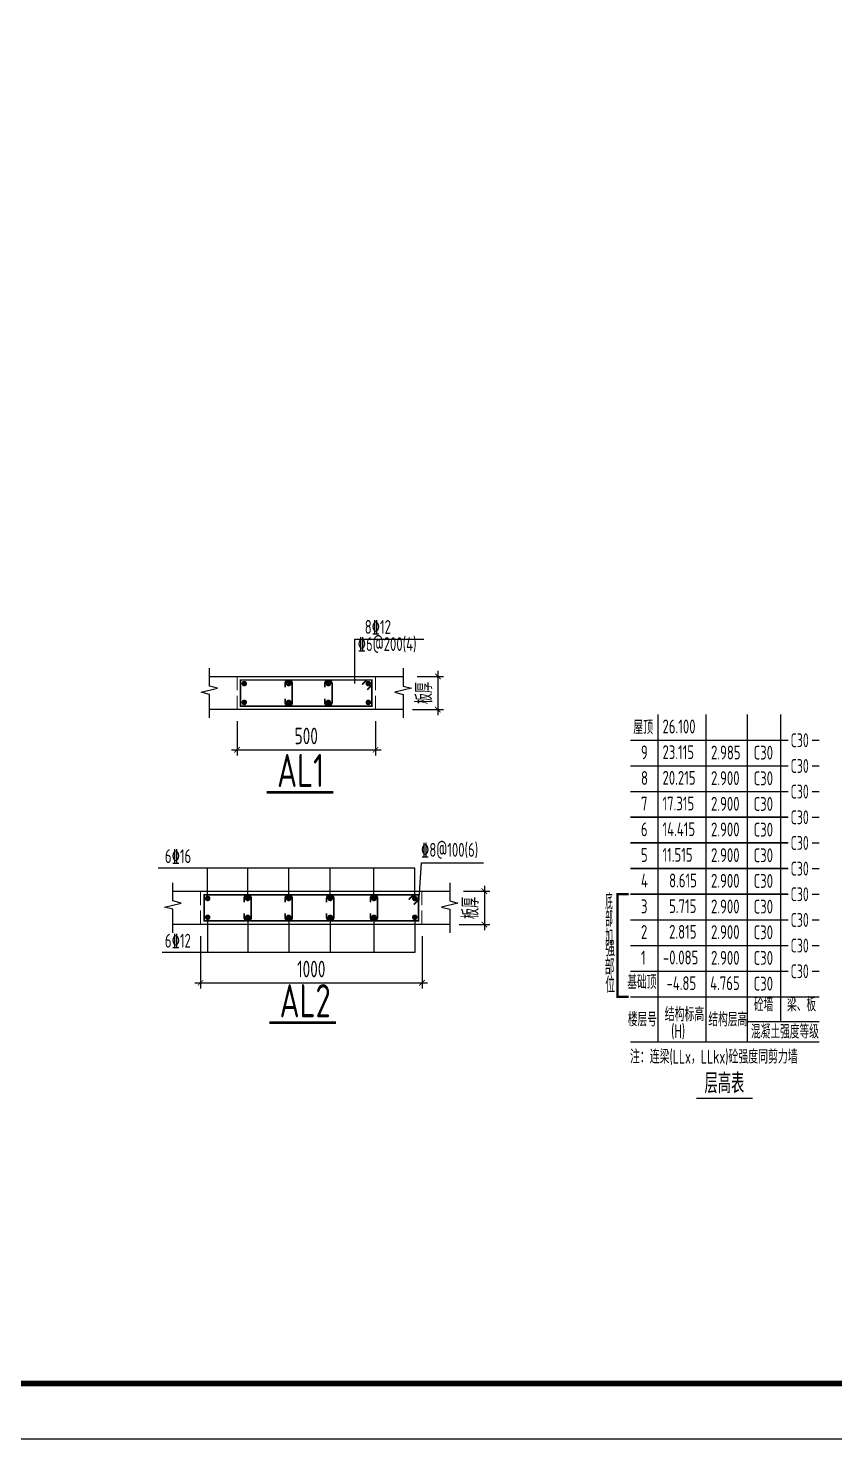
# Model space of a CAD drawing. Extents: x -812054 to 22247, y -644080 to 1003627.
# Drawn here: x -327267 to -312704, y -393993 to -368518 of the extents above; entities that cross this region are included whole.
import ezdxf
from ezdxf.enums import TextEntityAlignment as Align

# ---------------------------------------------------------------- set-up
doc = ezdxf.new("R2010")
doc.units = 0
doc.header["$LTSCALE"] = 1000
doc.linetypes.add('DASH', pattern=[0.35, 0.25, -0.1])
doc.layers.get('0').update_dxf_attribs({"linetype": 'CONTINUOUS'})
doc.layers.get('DEFPOINTS').update_dxf_attribs({"linetype": 'CONTINUOUS'})
for name, color, linetype in [('-TK', 7, 'CONTINUOUS'), ('AXIS', 3, 'CONTINUOUS'), ('BEAM_DE', 7, 'CONTINUOUS'), ('NUM', 7, 'CONTINUOUS'), ('REIN', 6, 'CONTINUOUS'), ('S-0-TEXT', 7, 'CONTINUOUS'), ('S-B表格', 2, 'CONTINUOUS'), ('TEXT', 2, 'CONTINUOUS'), ('THIN', 7, 'CONTINUOUS'), ('大样详图_文字', 60, 'CONTINUOUS')]:
    doc.layers.add(name, color=color, linetype=linetype)
for name, color, linetype, lineweight in [('7549', 9, 'CONTINUOUS', 18), ('S-REIN', 12, 'CONTINUOUS', 50), ('S-Thin-D', 7, 'DASH', 18)]:
    doc.layers.add(name, color=color, linetype=linetype, lineweight=lineweight)
doc.styles.add('TSSD_DIMENSION', font='Tssdeng.shx', dxfattribs={"width": 0.7, "bigfont": 'tssdchn.shx'})
doc.styles.add('TSSD_Norm', font='Tssdeng.shx', dxfattribs={"bigfont": 'tssdchn.shx'})
doc.styles.add('TSSD_REIN', font='tssdeng.shx', dxfattribs={"width": 0.7, "height": 300, "bigfont": 'tssdchn.shx'})
doc.dimstyles.new('TSSD_25_100', dxfattribs={"dimtxt": 300, "dimasz": 100, "dimexe": 100, "dimexo": 250, "dimgap": 100, "dimtad": 1, "dimdec": 0, "dimlfac": 0.25, "dimzin": 0, "dimdsep": 46, "dimtxsty": 'TSSD_DIMENSION', "dimblk": 'ARCHTICK', "dimcen": 0, "dimdle": 100, "dimclrt": 7, "dimadec": 0, "dimazin": 0, "dimtfac": 1, "dimtdec": 0, "dimtix": 1, "dimtmove": 2, "dimatfit": 3, "dimldrblk": 'ARCHTICK', "dimfxl": 1, "dimtolj": 1, "dimtzin": 0, "dimarcsym": 0})

# ---------------------------------------------------------------- blocks, each defined once
blk = doc.blocks.new('B20200424131938')
at = {"layer": '7549', "const_width": 40}
blk.add_lwpolyline([(417, 3688), (217, 3688), (217, 1834), (417, 1834)], dxfattribs=at)
at = {"layer": 'S-0-TEXT'}
blk.add_lwpolyline([(1641, 0, 27, 27, 0), (2658, 0, 0, 0, 0)], format="xyseb", dxfattribs=at)
at = {"layer": 'S-B表格'}
for p, q in [((952, 1021), (952, 6932)), ((1817, 1021), (1817, 6932)), ((2567, 1021), (2567, 6932)), ((3167, 1385), (3167, 6932)), ((452, 6469), (3167, 6469)), ((452, 6469), (3167, 6469)), ((3167, 6469), (3298, 6469)), ((3167, 6469), (3298, 6469)), ((3167, 6469), (3298, 6469)), ((3731, 6469), (3862, 6469)), ((3731, 6469), (3862, 6469)), ((3731, 6469), (3862, 6469)), ((452, 6005), (3167, 6005)), ((452, 6005), (3167, 6005)), ((3167, 6005), (3298, 6005)), ((3167, 6005), (3298, 6005)), ((3167, 6005), (3298, 6005)), ((3731, 6005), (3862, 6005)), ((3731, 6005), (3862, 6005)), ((3731, 6005), (3862, 6005)), ((452, 5542), (3167, 5542)), ((452, 5542), (3167, 5542)), ((3167, 5542), (3298, 5542)), ((3167, 5542), (3298, 5542)), ((3167, 5542), (3298, 5542)), ((3731, 5542), (3862, 5542)), ((3731, 5542), (3862, 5542)), ((3731, 5542), (3862, 5542)), ((452, 5078), (3167, 5078)), ((452, 5078), (3167, 5078)), ((3167, 5078), (3298, 5078)), ((3167, 5078), (3298, 5078)), ((3167, 5078), (3298, 5078)), ((3731, 5078), (3862, 5078)), ((3731, 5078), (3862, 5078)), ((3731, 5078), (3862, 5078)), ((452, 4615), (3167, 4615)), ((3167, 4615), (3298, 4615)), ((3731, 4615), (3862, 4615)), ((452, 4151), (3167, 4151)), ((3167, 4151), (3298, 4151)), ((3731, 4151), (3862, 4151)), ((452, 3688), (3167, 3688)), ((3167, 3688), (3298, 3688)), ((3731, 3688), (3862, 3688)), ((452, 3224), (3167, 3224)), ((3167, 3224), (3298, 3224)), ((3731, 3224), (3862, 3224)), ((452, 2761), (3167, 2761)), ((3167, 2761), (3298, 2761)), ((3731, 2761), (3862, 2761)), ((452, 2297), (3167, 2297)), ((3167, 2297), (3298, 2297)), ((3731, 2297), (3862, 2297)), ((452, 1834), (3167, 1834)), ((452, 1834), (3862, 1834)), ((452, 1834), (2854, 1834)), ((452, 1834), (2854, 1834)), ((2567, 1385), (3862, 1385)), ((452, 1021), (3862, 1021))]:
    blk.add_line(p, q, dxfattribs=at)
at = {"style": 'TSSD_REIN'}
for s, width, p, p2 in [('底', 0.535575, (-3, 3408), (134, 3408)), ('部', 0.530918, (-3, 3100), (134, 3100)), ('加', 0.526341, (-3, 2774), (134, 2774))]:
    blk.add_text(s, height=285, dxfattribs=dict(at, width=width)).set_placement(p, p2, align=Align.FIT)
for s, height, width, p in [('强', 285, 0.535575, (-3, 2477)), ('部', 285, 0.535575, (-13, 2146)), ('位', 285, 0.535575, (-3, 1820)), ('砼墙', 250, 0.7, (2681, 1495)), ('梁、板', 250, 0.7, (3279, 1495))]:
    blk.add_text(s, height=height, dxfattribs=dict(at, width=width)).set_placement(p, align=Align.BOTTOM_LEFT)
for s, width, p in [('楼层号', 0.7, (405, 1299)), ('结构标高', 0.65, (1070, 1392)), ('结构层高', 0.7, (1860, 1299)), ('(H)', 0.65, (1188, 1086)), ('混凝土强度等级', 0.7, (2629, 1080))]:
    blk.add_text(s, height=250, dxfattribs=dict(at, width=width)).set_placement(p)
at = {"layer": 'S-0-TEXT', "style": 'TSSD_REIN', "width": 0.7}
blk.add_text('层高表', height=360, dxfattribs=at).set_placement((1790, 90))
at = {"layer": 'S-B表格', "style": 'TSSD_REIN'}
for s, width, p in [('屋顶', 0.65, (503, 6575)), ('26.100', 0.7, (1031, 6590)), ('9', 0.7, (642, 6123)), ('23.115', 0.7, (1031, 6126)), ('2.985', 0.7, (1907, 6121)), ('C30', 0.65, (3345, 6341)), ('C30', 0.7, (2675, 6118)), ('C30', 0.65, (3345, 5877)), ('8', 0.7, (642, 5660)), ('20.215', 0.7, (1031, 5663)), ('2.900', 0.7, (1907, 5658)), ('C30', 0.7, (2675, 5654)), ('C30', 0.65, (3345, 5414)), ('7', 0.7, (642, 5196)), ('17.315', 0.7, (1031, 5199)), ('2.900', 0.7, (1907, 5194)), ('C30', 0.7, (2675, 5191)), ('C30', 0.65, (3345, 4950)), ('6', 0.7, (642, 4733)), ('14.415', 0.7, (1031, 4736)), ('2.900', 0.7, (1907, 4731)), ('C30', 0.7, (2675, 4727)), ('C30', 0.65, (3345, 4487)), ('5', 0.7, (642, 4269)), ('11.515', 0.7, (1031, 4272)), ('2.900', 0.7, (1907, 4267)), ('C30', 0.7, (2675, 4264)), ('C30', 0.65, (3345, 4023)), ('4', 0.7, (642, 3806)), ('8.615', 0.7, (1150, 3809)), ('2.900', 0.7, (1907, 3804)), ('C30', 0.7, (2675, 3800)), ('3', 0.7, (642, 3342)), ('5.715', 0.7, (1150, 3345)), ('2.900', 0.7, (1907, 3340)), ('C30', 0.7, (2675, 3337)), ('C30', 0.65, (3345, 3560)), ('C30', 0.65, (3345, 3096)), ('2', 0.7, (642, 2879)), ('2.815', 0.7, (1150, 2882)), ('2.900', 0.7, (1907, 2877)), ('C30', 0.7, (2675, 2873)), ('C30', 0.65, (3345, 2633)), ('1', 0.7, (642, 2415)), ('-0.085', 0.7, (1038, 2418)), ('2.900', 0.7, (1907, 2413)), ('C30', 0.7, (2675, 2410)), ('C30', 0.65, (3345, 2169)), ('基础顶', 0.7, (395, 1974)), ('-4.85', 0.7, (1103, 1955)), ('4.765', 0.7, (1891, 1955)), ('C30', 0.7, (2675, 1946))]:
    blk.add_text(s, height=250, dxfattribs=dict(at, width=width)).set_placement(p)
at = {"layer": 'TEXT', "style": 'TSSD_REIN', "width": 0.65}
blk.add_text('注：连梁(LLx，LLkx)砼强度同剪力墙', height=250, dxfattribs=at).set_placement((443, 627))
blk = doc.blocks.new('_ArchTick')
at = {"color": 0, "linetype": 'ByBlock', "const_width": 0.15}
blk.add_lwpolyline([(-0.5, -0.5), (0.5, 0.5)], dxfattribs=at)
blk = doc.blocks.new('*D1282')
at = {"layer": 'AXIS', "color": 0, "lineweight": -2, "transparency": 16777216}
for p, q in [((-320247, -380224), (-319771, -380224)), ((-319871, -380124), (-319871, -380924)), ((-320328, -380824), (-319771, -380824))]:
    blk.add_line(p, q, dxfattribs=at)
at = {"layer": 'DEFPOINTS', "color": 0, "transparency": 16777216}
for p in [(-320497, -380224), (-320578, -380824), (-319871, -380824)]:
    blk.add_point(p, dxfattribs=at)
at = {"layer": 'AXIS', "color": 0, "lineweight": -2, "transparency": 16777216, "xscale": 100, "yscale": 100, "zscale": 100}
for p, rotation in [((-319871, -380224), 90), ((-319871, -380824), 270)]:
    blk.add_blockref('_ArchTick', p, dxfattribs=dict(at, rotation=rotation))
at = {"layer": 'AXIS', "color": 7, "transparency": 16777216, "insert": (-320121, -380524), "char_height": 300, "attachment_point": 5, "rotation": 90, "style": 'TSSD_DIMENSION'}
blk.add_mtext('\\A1;板厚', dxfattribs=at)
blk = doc.blocks.new('*D1283')
at = {"layer": 'AXIS', "color": 0, "lineweight": -2, "transparency": 16777216}
for p, q in [((-323497, -381035), (-323497, -381650)), ((-320997, -381035), (-320997, -381650)), ((-323597, -381550), (-320897, -381550))]:
    blk.add_line(p, q, dxfattribs=at)
at = {"layer": 'DEFPOINTS', "color": 0, "transparency": 16777216}
for p in [(-323497, -380785), (-320997, -380785), (-320997, -381550)]:
    blk.add_point(p, dxfattribs=at)
at = {"layer": 'AXIS', "color": 0, "lineweight": -2, "transparency": 16777216, "xscale": 100, "yscale": 100, "zscale": 100, "rotation": 180}
blk.add_blockref('_ArchTick', (-323497, -381550), dxfattribs=at)
at = {"layer": 'AXIS', "color": 0, "lineweight": -2, "transparency": 16777216, "xscale": 100, "yscale": 100, "zscale": 100}
blk.add_blockref('_ArchTick', (-320997, -381550), dxfattribs=at)
at = {"layer": 'AXIS', "color": 7, "transparency": 16777216, "insert": (-322247, -381300), "char_height": 300, "attachment_point": 5, "style": 'TSSD_DIMENSION'}
blk.add_mtext('\\A1;500', dxfattribs=at)
blk = doc.blocks.new('*D1284')
at = {"layer": 'AXIS', "color": 0, "lineweight": -2, "transparency": 16777216}
for p, q in [((-319407, -384105), (-318931, -384105)), ((-319031, -384005), (-319031, -384805)), ((-319489, -384705), (-318931, -384705))]:
    blk.add_line(p, q, dxfattribs=at)
at = {"layer": 'DEFPOINTS', "color": 0, "transparency": 16777216}
for p in [(-319657, -384105), (-319739, -384705), (-319031, -384705)]:
    blk.add_point(p, dxfattribs=at)
at = {"layer": 'AXIS', "color": 0, "lineweight": -2, "transparency": 16777216, "xscale": 100, "yscale": 100, "zscale": 100}
for p, rotation in [((-319031, -384105), 90), ((-319031, -384705), 270)]:
    blk.add_blockref('_ArchTick', p, dxfattribs=dict(at, rotation=rotation))
at = {"layer": 'AXIS', "color": 7, "transparency": 16777216, "insert": (-319281, -384405), "char_height": 300, "attachment_point": 5, "rotation": 90, "style": 'TSSD_DIMENSION'}
blk.add_mtext('\\A1;板厚', dxfattribs=at)
blk = doc.blocks.new('*D1285')
at = {"layer": 'AXIS', "color": 0, "lineweight": -2, "transparency": 16777216}
for p, q in [((-324157, -384915), (-324157, -385859)), ((-320157, -384915), (-320157, -385859)), ((-324257, -385759), (-320057, -385759))]:
    blk.add_line(p, q, dxfattribs=at)
at = {"layer": 'DEFPOINTS', "color": 0, "transparency": 16777216}
for p in [(-324157, -384665), (-320157, -384665), (-320157, -385759)]:
    blk.add_point(p, dxfattribs=at)
at = {"layer": 'AXIS', "color": 0, "lineweight": -2, "transparency": 16777216, "xscale": 100, "yscale": 100, "zscale": 100, "rotation": 180}
blk.add_blockref('_ArchTick', (-324157, -385759), dxfattribs=at)
at = {"layer": 'AXIS', "color": 0, "lineweight": -2, "transparency": 16777216, "xscale": 100, "yscale": 100, "zscale": 100}
blk.add_blockref('_ArchTick', (-320157, -385759), dxfattribs=at)
at = {"layer": 'AXIS', "color": 7, "transparency": 16777216, "insert": (-322157, -385509), "char_height": 300, "attachment_point": 5, "style": 'TSSD_DIMENSION'}
blk.add_mtext('\\A1;1000', dxfattribs=at)
blk = doc.blocks.new('A1')
blk.add_lwpolyline([(0, 59400), (0, 0), (84100, 0), (84100, 59400)], close=True)
at = {"const_width": 100}
blk.add_lwpolyline([(2500, 58400), (2500, 1000), (83100, 1000), (83100, 58400)], close=True, dxfattribs=at)

msp = doc.modelspace()

# ---------------------------------------------------------------- linework, layer by layer
at = {"layer": 'BEAM_DE'}
for p, q in [((-323996.86, -380224.32), (-320496.86, -380224.32)), ((-323496.86, -380824.32), (-323996.86, -380824.32)), ((-320996.86, -380824.32), (-323496.86, -380824.32)), ((-320496.86, -380824.32), (-320996.86, -380824.32)), ((-324657.35, -384105.06), (-319657.35, -384105.06)), ((-324157.35, -384705.06), (-324657.35, -384705.06)), ((-320157.35, -384705.06), (-324157.35, -384705.06)), ((-319657.35, -384705.06), (-320157.35, -384705.06))]:
    msp.add_line(p, q, dxfattribs=at)
at = {"layer": 'REIN', "const_width": 30}
for points in [[(-322628.86, -380624.32), (-322628.86, -380694.32, 1), (-322498.86, -380694.32), (-322498.86, -380354.32, 1), (-322628.86, -380354.32), (-322628.86, -380424.32)], [(-321911.86, -380624.32), (-321911.86, -380694.32, 1), (-321781.86, -380694.32), (-321781.86, -380354.32, 1), (-321911.86, -380354.32), (-321911.86, -380424.32)], [(-323369.35, -384505.06), (-323369.35, -384575.06, 1), (-323239.35, -384575.06), (-323239.35, -384235.06, 1), (-323369.35, -384235.06), (-323369.35, -384305.06)], [(-322628.85, -384505.06), (-322628.85, -384575.06, 1), (-322498.85, -384575.06), (-322498.85, -384235.06, 1), (-322628.85, -384235.06), (-322628.85, -384305.06)], [(-321879.35, -384505.06), (-321879.35, -384575.06, 1), (-321749.35, -384575.06), (-321749.35, -384235.06, 1), (-321879.35, -384235.06), (-321879.35, -384305.06)], [(-321089.18, -384505.06), (-321089.18, -384575.06, 1), (-320959.18, -384575.06), (-320959.18, -384235.06, 1), (-321089.18, -384235.06), (-321089.18, -384305.06)]]:
    msp.add_lwpolyline(points, format="xyb", dxfattribs=at)
at = {"layer": 'S-B表格', "color": 6, "linetype": 'ByBlock', "ltscale": 0.5, "const_width": 30}
for points in [[(-316393.99, -382765.98), (-313547.61, -382765.98)], [(-316393.99, -383229.48), (-313547.61, -383229.48)], [(-316393.99, -383692.98), (-313547.61, -383692.98)], [(-316393.99, -384156.48), (-313547.61, -384156.48)]]:
    msp.add_lwpolyline(points, dxfattribs=at)
at = {"layer": 'S-REIN', "const_width": 30}
for points in [[(-321061.86, -380289.32), (-321061.86, -380759.32), (-323431.86, -380759.32), (-323431.86, -380289.32), (-321061.86, -380289.32)], [(-321238.63, -380374.17), (-321153.78, -380289.32)], [(-321061.86, -380381.24), (-321146.71, -380466.09)], [(-320222.35, -384170.06), (-320222.35, -384640.06), (-324092.35, -384640.06), (-324092.35, -384170.06), (-320222.35, -384170.06)], [(-320399.13, -384254.92), (-320314.28, -384170.06)], [(-320222.35, -384261.99), (-320307.21, -384346.84)]]:
    msp.add_lwpolyline(points, dxfattribs=at)
at = {"layer": 'S-REIN', "const_width": 50}
for points in [[(-323391.86, -380354.32, 1), (-323341.86, -380354.32, 1)], [(-322588.86, -380354.32, 1), (-322538.86, -380354.32, 1)], [(-321871.86, -380354.32, 1), (-321821.86, -380354.32, 1)], [(-321151.86, -380354.32, 1), (-321101.86, -380354.32, 1)], [(-323391.86, -380694.32, 1), (-323341.86, -380694.32, 1)], [(-322588.86, -380694.32, 1), (-322538.86, -380694.32, 1)], [(-321871.86, -380694.32, 1), (-321821.86, -380694.32, 1)], [(-321151.86, -380694.32, 1), (-321101.86, -380694.32, 1)], [(-324052.35, -384235.06, 1), (-324002.35, -384235.06, 1)], [(-323329.35, -384235.06, 1), (-323279.35, -384235.06, 1)], [(-322588.85, -384235.06, 1), (-322538.85, -384235.06, 1)], [(-321839.35, -384235.06, 1), (-321789.35, -384235.06, 1)], [(-321049.18, -384235.06, 1), (-320999.18, -384235.06, 1)], [(-320312.35, -384235.06, 1), (-320262.35, -384235.06, 1)], [(-324052.35, -384575.06, 1), (-324002.35, -384575.06, 1)], [(-323329.35, -384575.06, 1), (-323279.35, -384575.06, 1)], [(-322588.85, -384575.06, 1), (-322538.85, -384575.06, 1)], [(-321839.35, -384575.06, 1), (-321789.35, -384575.06, 1)], [(-321049.18, -384575.06, 1), (-320999.18, -384575.06, 1)], [(-320312.35, -384575.06, 1), (-320262.35, -384575.06, 1)]]:
    msp.add_lwpolyline(points, format="xyb", close=True, dxfattribs=at)
at = {"layer": 'S-Thin-D'}
for p, q in [((-323496.86, -380824.32), (-323496.86, -380224.32)), ((-320996.86, -380824.32), (-320996.86, -380224.32)), ((-324157.35, -384705.06), (-324157.35, -384105.06)), ((-320157.35, -384705.06), (-320157.35, -384105.06))]:
    msp.add_line(p, q, dxfattribs=at)
at = {"layer": 'TEXT', "const_width": 50}
for points in [[(-322960.7, -382318.82), (-321755.3, -382318.82)], [(-322916.61, -386477.78), (-321711.22, -386477.78)]]:
    msp.add_lwpolyline(points, dxfattribs=at)
at = {"layer": 'THIN'}
for points in [[(-323996.86, -380974.32), (-323996.86, -380549.32), (-324146.86, -380511.82), (-323846.86, -380436.82), (-323996.86, -380399.32), (-323996.86, -380074.32)], [(-320496.86, -380074.32), (-320496.86, -380399.32), (-320346.86, -380436.82), (-320646.86, -380511.82), (-320496.86, -380549.32), (-320496.86, -380974.32)], [(-324657.35, -384855.06), (-324657.35, -384430.06), (-324807.35, -384392.56), (-324507.35, -384317.56), (-324657.35, -384280.06), (-324657.35, -383955.06)], [(-319657.35, -383955.06), (-319657.35, -384280.06), (-319507.35, -384317.56), (-319807.35, -384392.56), (-319657.35, -384430.06), (-319657.35, -384855.06)]]:
    msp.add_lwpolyline(points, dxfattribs=at)
at = {"layer": '大样详图_文字'}
for p, q in [((-321369.65, -379554.32), (-320123.65, -379554.32)), ((-321369.65, -380354.32), (-321369.65, -379554.32)), ((-320222.35, -384405.06), (-320164.24, -383591.85)), ((-320164.24, -383591.85), (-319048.74, -383591.85)), ((-320287.35, -383689.85), (-324918.24, -383689.85)), ((-324027.35, -384235.06), (-324027.35, -383689.85)), ((-323304.35, -384235.06), (-323304.35, -383689.85)), ((-322563.85, -384235.06), (-322563.85, -383689.85)), ((-321814.35, -384235.06), (-321814.35, -383689.85)), ((-321024.18, -384235.06), (-321024.18, -383689.85)), ((-320287.35, -384235.06), (-320287.35, -383689.85)), ((-324027.35, -384575.06), (-324027.35, -385210.85)), ((-323304.35, -384575.06), (-323304.35, -385210.85)), ((-322563.85, -384575.06), (-322563.85, -385210.85)), ((-321814.35, -384575.06), (-321814.35, -385210.85)), ((-321024.18, -384575.06), (-321024.18, -385210.85)), ((-320287.35, -384575.06), (-320287.35, -385210.85)), ((-320287.35, -385210.85), (-324851.24, -385210.85))]:
    msp.add_line(p, q, dxfattribs=at)

# ---------------------------------------------------------------- block references
at = {"layer": '-TK'}
msp.add_blockref('A1', (-383402.98, -393993.17), dxfattribs=at)
at = {"layer": 'S-B表格'}
msp.add_blockref('B20200424131938', (-316845.62, -387844.08), dxfattribs=at)

# ---------------------------------------------------------------- texts
at = {"layer": 'NUM', "style": 'TSSD_Norm', "width": 0.7}
for s, p in [('AL1', (-322772.67, -382222.99)), ('AL2', (-322728.58, -386381.95))]:
    msp.add_text(s, height=600, dxfattribs=at).set_placement(p)
at = {"layer": '大样详图_文字', "style": 'TSSD_REIN', "width": 0.7}
for s, p in [('8\x8412', (-321191.27, -379531.06)), ('%%1326@200(4)', (-321318.51, -379839.84)), ('6%%13216', (-324799.29, -383669.97)), ('%%1328@100(6)', (-320175.02, -383556.35))]:
    msp.add_text(s, height=250, dxfattribs=at).set_placement(p, align=Align.BOTTOM_LEFT)
at = {"layer": '大样详图_文字', "color": 1, "style": 'TSSD_REIN', "width": 0.7}
msp.add_text('6%%13212', height=250, dxfattribs=at).set_placement((-324799.29, -385197.47), align=Align.BOTTOM_LEFT)

# ---------------------------------------------------------------- dimensions: what is measured, and where the dimension line sits
at = {"layer": 'AXIS'}
for base, p1, p2, picture, middle in [((-319870.81, -380824.32), (-320496.86, -380224.32), (-320578.04, -380824.32), '*D1282', (-320120.81, -380524.32)), ((-319031.31, -384705.06), (-319657.35, -384105.06), (-319738.53, -384705.06), '*D1284', (-319281.31, -384405.06))]:
    dim = msp.add_linear_dim(base=base, p1=p1, p2=p2, angle=90, text='板厚', dimstyle='TSSD_25_100', dxfattribs=at)
    dim.commit()
    dim.dimension.update_dxf_attribs({"geometry": picture, "text_midpoint": middle})
dim = msp.add_linear_dim(base=(-320996.86, -381550.08), p1=(-323496.86, -380784.58), p2=(-320996.86, -380784.58), text='500', dimstyle='TSSD_25_100', dxfattribs=at)
dim.commit()
dim.dimension.update_dxf_attribs({"geometry": '*D1283', "text_midpoint": (-322246.86, -381300.08)})
dim = msp.add_linear_dim(base=(-320157.35, -385759.33), p1=(-324157.35, -384665.32), p2=(-320157.35, -384665.32), dimstyle='TSSD_25_100', dxfattribs=at)
dim.commit()
dim.dimension.update_dxf_attribs({"geometry": '*D1285', "text_midpoint": (-322157.35, -385509.33)})

doc.saveas('drawing.dxf')
